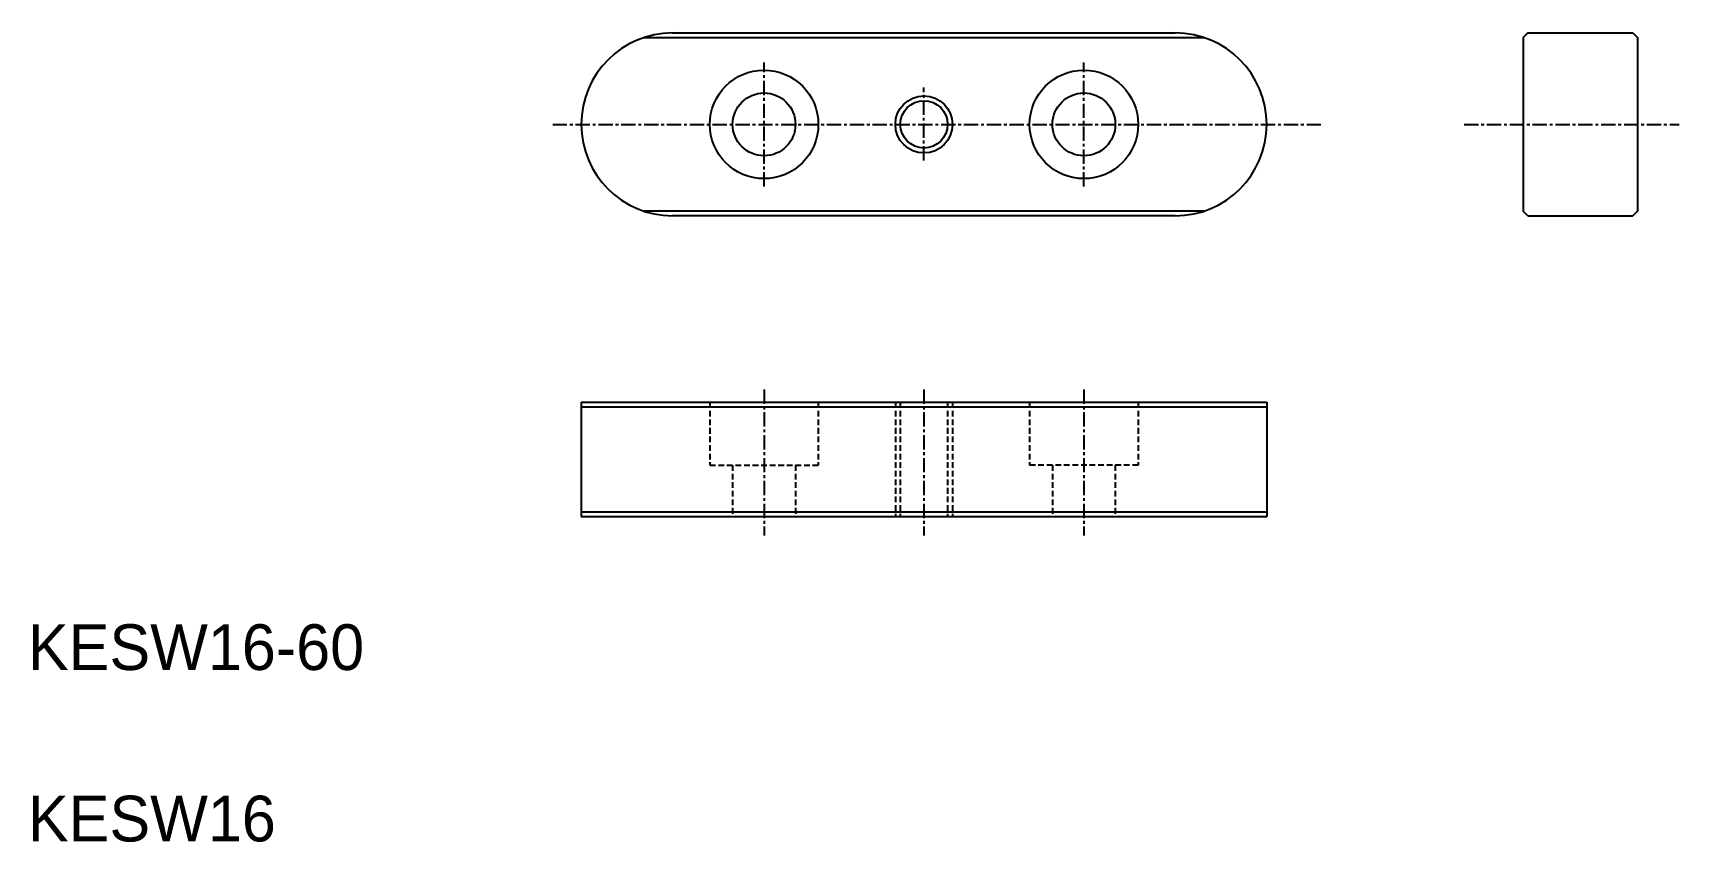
# Model space of a CAD drawing. Extents: x 10 to 155, y 10 to 81.
import ezdxf

# ---------------------------------------------------------------- set-up
doc = ezdxf.new("R2010")
doc.units = 0
doc.linetypes.add('CENTER', pattern=[2, 1.25, -0.25, 0.25, -0.25])
doc.linetypes.add('DASHED', pattern=[0.75, 0.5, -0.25])
doc.layers.get('0').update_dxf_attribs({"linetype": 'CONTINUOUS'})
doc.layers.add('CENTER', color=1, linetype='CENTER')

msp = doc.modelspace()

# ---------------------------------------------------------------- linework, layer by layer
at = {"color": 7, "linetype": 'CONTINUOUS'}
for p, q in [((66.44, 80.75), (110.44, 80.75)), ((141.29, 80.75), (140.89, 80.35)), ((141.29, 80.75), (150.49, 80.75)), ((150.49, 80.75), (150.89, 80.35)), ((140.89, 80.35), (140.89, 65.15)), ((150.89, 80.35), (150.89, 65.15)), ((58.44, 72.75), (58.44, 72.75)), ((118.44, 72.75), (118.44, 72.75)), ((141.29, 64.75), (140.89, 65.15)), ((150.89, 65.15), (150.49, 64.75)), ((110.44, 64.75), (66.44, 64.75)), ((141.29, 64.75), (150.49, 64.75)), ((58.44, 48.43), (58.44, 38.43)), ((58.44, 48.43), (118.44, 48.43)), ((118.44, 48.43), (118.44, 38.43)), ((58.44, 38.43), (118.44, 38.43))]:
    msp.add_line(p, q, dxfattribs=at)
at = {"color": 3, "linetype": 'CONTINUOUS'}
for p, q in [((63.94, 80.35), (112.94, 80.35)), ((112.94, 65.15), (63.94, 65.15)), ((58.44, 48.03), (118.44, 48.03)), ((58.44, 38.83), (118.44, 38.83))]:
    msp.add_line(p, q, dxfattribs=at)
at = {"color": 3, "linetype": 'DASHED'}
for p, q in [((69.69, 48.43), (69.69, 42.93)), ((79.19, 48.43), (79.19, 42.93)), ((85.94, 48.43), (85.94, 38.43)), ((86.37, 48.43), (86.37, 38.43)), ((90.5, 48.43), (90.5, 38.43)), ((90.94, 48.43), (90.94, 38.43)), ((97.69, 48.43), (97.69, 42.93)), ((107.19, 48.43), (107.19, 42.93)), ((69.69, 42.93), (79.19, 42.93)), ((69.69, 42.93), (79.19, 42.93)), ((71.69, 42.93), (71.69, 38.43)), ((77.19, 42.93), (77.19, 38.43)), ((107.19, 42.93), (97.69, 42.93)), ((107.19, 42.93), (97.69, 42.93)), ((99.69, 42.93), (99.69, 38.43)), ((105.19, 42.93), (105.19, 38.43))]:
    msp.add_line(p, q, dxfattribs=at)
at = {"color": 7, "linetype": 'CONTINUOUS'}
for centre, radius in [((74.44, 72.75), 4.75), ((102.44, 72.75), 4.75), ((74.44, 72.75), 2.75), ((102.44, 72.75), 2.75), ((88.44, 72.75), 2.07)]:
    msp.add_circle(centre, radius, dxfattribs=at)
at = {"color": 3, "linetype": 'CONTINUOUS'}
msp.add_circle((88.44, 72.75), 2.5, dxfattribs=at)
at = {"color": 7, "linetype": 'CONTINUOUS'}
for centre, start, end in [((66.44, 72.75), 90, 180), ((110.44, 72.75), 0, 90), ((66.44, 72.75), 180, 270), ((110.44, 72.75), 270, 0)]:
    msp.add_arc(centre, 8, start, end, dxfattribs=at)
at = {"layer": 'CENTER', "color": 1, "linetype": 'CENTER'}
for p, q in [((74.44, 67.31), (74.44, 78.15)), ((102.44, 67.31), (102.44, 78.15)), ((88.44, 69.58), (88.44, 75.99)), ((55.94, 72.75), (123.44, 72.75)), ((135.72, 72.75), (154.54, 72.75)), ((74.44, 49.55), (74.44, 36.78)), ((88.44, 49.55), (88.44, 36.78)), ((102.44, 49.55), (102.44, 36.78))]:
    msp.add_line(p, q, dxfattribs=at)

# ---------------------------------------------------------------- texts
at = {"color": 7, "linetype": 'CONTINUOUS'}
for s, p in [('KESW16-60', (10, 25)), ('KESW16', (10, 10))]:
    msp.add_text(s, height=4, dxfattribs=at).set_placement(p)

doc.saveas('drawing.dxf')
